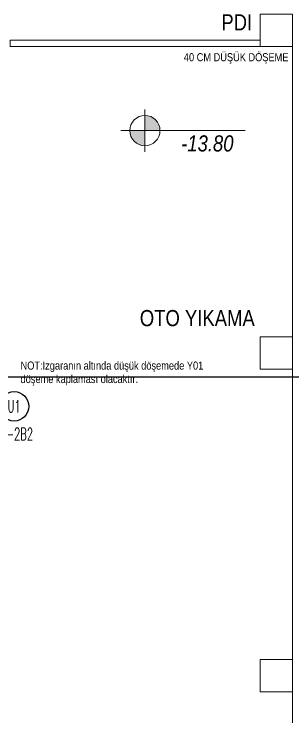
# Model space of a CAD drawing. Header units: metres. Extents: x -13194 to 152406, y -14653 to 29421.
# Drawn here: x 6829 to 7521, y 1538 to 3280 of the extents above; entities that cross this region are included whole.
import ezdxf
from ezdxf.enums import TextEntityAlignment as Align

# ---------------------------------------------------------------- set-up
doc = ezdxf.new("R2010")
doc.units = ezdxf.units.M
doc.header["$LTSCALE"] = 100
doc.header["$MEASUREMENT"] = 0
doc.layers.get('0').update_dxf_attribs({"color": 9, "lineweight": 9})
for name, color, linetype, lineweight in [('00', 9, 'Continuous', 9), ('01', 9, 'Continuous', 9), ('06D', 9, 'Continuous', 9), ('21', 9, 'Continuous', 9), ('E-KABLO', 7, 'Continuous', 30), ('E-LINYE', 7, 'Continuous', 30)]:
    doc.layers.add(name, color=color, linetype=linetype, lineweight=lineweight)
doc.styles.add('Arial', font='arial.ttf', dxfattribs={"height": 2.5})
doc.styles.add('E-YAZI', font='txttw.shx')
doc.styles.add('MuuM_TEXT-ITALIC', font='ARIALNI.TTF')
doc.styles.add('MuuM_TEXT-STANDART', font='ARIALN.TTF')

# ---------------------------------------------------------------- blocks, each defined once
blk = doc.blocks.new('p-kolon_80x80')
blk.add_lwpolyline([(-40, -40), (40, -40), (40, 40), (-40, 40)], close=True)
blk = doc.blocks.new('2.bod.sitatik')
at = {"layer": '01'}
for p in [(7480, -5390), (7480, -6190), (7480, -6990)]:
    blk.add_blockref('p-kolon_80x80', p, dxfattribs=at)
blk = doc.blocks.new('0_elevationtarget-p-bk')
h = blk.add_hatch(color=250)
h.paths.add_polyline_path([(1.875, 0, 0.414214), (0, 1.875), (0, 0)])
h.paths.add_polyline_path([(0, 0), (-1.875, 0, 0.414214), (0, -1.875)])
blk.add_line((0, -2.625), (0, 2.625))
blk.add_lwpolyline([(12.453, 0), (-3, 0)])
blk.add_circle((0, 0), 1.875)
at = {"style": 'Arial'}
blk.add_attdef('BITMISKOT', text='', height=2, dxfattribs=at).set_placement((4.5, 0), align=Align.BOTTOM_LEFT)
at = {"style": 'MuuM_TEXT-ITALIC'}
blk.add_attdef('FINISHINGFLOORLEVEL', text='', height=2, dxfattribs=at).set_placement((4.5, -0.592), align=Align.TOP_LEFT)
blk = doc.blocks.new('2.bod.Mimari')
at = {"layer": '00'}
blk.add_lwpolyline([(6820, -5415), (7440, -5415), (7440, -5430), (6820, -5430)], close=True, dxfattribs=at)
at = {"layer": '06D'}
blk.add_lwpolyline([(7520, -8550), (7520, -5430)], dxfattribs=at)
at = {"layer": '21'}
ref = blk.add_blockref('0_elevationtarget-p-bk', (7153.85, -5638.77), dxfattribs=dict(at, xscale=20, yscale=20, zscale=20))
ref.add_attrib('FINISHINGFLOORLEVEL', '-13.80', dxfattribs={"layer": '0', "height": 40, "style": 'MuuM_TEXT-ITALIC'}).set_placement((7243.85, -5650.62), align=Align.TOP_LEFT)
at = {"layer": '21', "style": 'MuuM_TEXT-STANDART'}
for s, height, p in [('PDI', 40, (7419.93, -5402.52)), ('40 CM DÜŞÜK DÖŞEME', 20, (7510.16, -5472.93)), ('OTO YIKAMA', 40, (7426.45, -6135.47))]:
    blk.add_text(s, height=height, dxfattribs=at).set_placement(p, align=Align.BOTTOM_RIGHT)
at = {"layer": '21', "insert": (6845.35, -6211.17), "char_height": 20, "width": 483.1245, "attachment_point": 1, "style": 'MuuM_TEXT-STANDART'}
blk.add_mtext('NOT:Izgaranın altında düşük döşemede Y01 döşeme kaplaması olacaktır.', dxfattribs=at)

msp = doc.modelspace()

# ---------------------------------------------------------------- linework, layer by layer
at = {"layer": 'E-KABLO', "color": 4}
msp.add_line((7817.1, 2380), (6323.4, 2380), dxfattribs=at)
at = {"layer": 'E-LINYE', "color": 7, "linetype": 'Continuous'}
msp.add_circle((6829.3, 2307.8), 36.4, dxfattribs=at)

# ---------------------------------------------------------------- block references
for name in ['2.bod.sitatik', '2.bod.Mimari']:
    msp.add_blockref(name, (0, 8630))

# ---------------------------------------------------------------- texts
at = {"layer": 'E-LINYE', "color": 3, "linetype": 'Continuous', "style": 'E-YAZI', "width": 0.6}
for s, p in [('U1', (6829.3, 2307.8)), ('UT-2B2', (6828.1, 2239.2))]:
    msp.add_text(s, height=30, dxfattribs=at).set_placement(p, align=Align.MIDDLE_CENTER)

doc.saveas('drawing.dxf')
